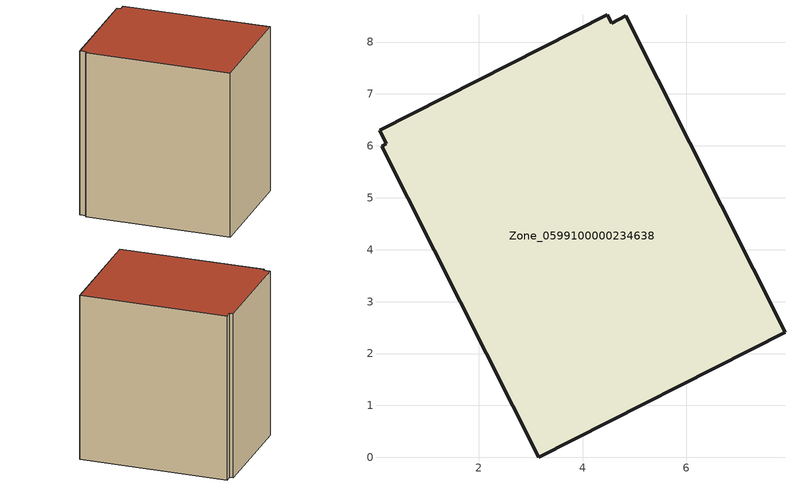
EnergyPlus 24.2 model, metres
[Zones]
Zone_0599100000234638
 floor ground (C_G): 4.47,8.53 4.56,8.36 4.83,8.51 7.9,2.41 3.16,0 0.14,5.99 0.22,6.04 0.09,6.3 z0
 wall outside (C_F): 7.9,2.41 4.83,8.51 4.56,8.36 4.47,8.53 0.09,6.3 0.22,6.04 0.14,5.99 3.16,0 7.9,2.41 z0:7.85
 roof outside (C_R): 4.56,8.36 4.47,8.53 0.09,6.3 0.22,6.04 0.14,5.99 3.16,0 7.9,2.41 4.83,8.51 z7.85
[BUILDING]
Pand.0599100000234638: North Axis=0; Terrain=City; Loads Convergence Tolerance Value=0.04; Temperature Convergence Tolerance Value=0.4; Solar Distribution=FullExterior; Maximum Number of Warmup Days=25; Minimum Number of Warmup Days=1
[Site:Location]
Rotterdam.The.Hague.AP_ZH_NLD Design_Conditions: Latitude=51.96; Longitude=4.45; Time Zone=1; Elevation=-4.5
[SITE:GROUNDTEMPERATURE:BUILDINGSURFACE]
18, 18, 18, 18, 18, 18, 18, 18, 18, 18, 18, 18
[MATERIAL] Thermal Absorptance=0.9; Solar Absorptance=0.7; Visible Absorptance=0.7
Name | Roughness | Thickness | Conductivity | Density | Specific Heat
G.TC.1946 | MediumSmooth | 0.15 | 1 | 540 | 1210
F.TC.1946 | Rough | 0.3 | 0.857143 | 1920 | 840
R.TC.1946 | MediumRough | 0.2 | 0.909091 | 1500 | 1000
[CONSTRUCTION]
C_G: G.TC.1946
C_F: F.TC.1946
C_R: R.TC.1946
[ZONE]
Zone_0599100000234638: Type=1; Multiplier=1; Ceiling Height=Autocalculate; Volume=Autocalculate; Floor Area=autocalculate; Part of Total Floor Area=Yes
[ZONEINFILTRATION:DESIGNFLOWRATE]
Infil_Zone_0599100000234638: Zone or ZoneList or Space or SpaceList=Zone_0599100000234638; Schedule=AlwaysOn; Design Flow Rate Calculation Method=Flow/Area; Flow Rate per Floor Area=0.003; Constant Term Coefficient=1; Temperature Term Coefficient=0; Velocity Term Coefficient=0; Velocity Squared Term Coefficient=0
[HVACTEMPLATE:ZONE:IDEALLOADSAIRSYSTEM]
Zone_0599100000234638: Maximum Heating Supply Air Temperature=50; Minimum Cooling Supply Air Temperature=13; Maximum Heating Supply Air Humidity Ratio=0.0156; Minimum Cooling Supply Air Humidity Ratio=0.0077; Heating Limit=NoLimit; Cooling Limit=NoLimit; Dehumidification Control Type=ConstantSensibleHeatRatio; Cooling Sensible Heat Ratio=0.7; Dehumidification Setpoint=60; Humidification Control Type=None; Humidification Setpoint=30; Outdoor Air Method=None; Outdoor Air Flow Rate per Person=0.00944; Outdoor Air Flow Rate per Zone Floor Area=0; Outdoor Air Flow Rate per Zone=0; Demand Controlled Ventilation Type=None; Outdoor Air Economizer Type=NoEconomizer; Heat Recovery Type=None; Sensible Heat Recovery Effectiveness=0.7; Latent Heat Recovery Effectiveness=0.65
[ZONECONTROL:THERMOSTAT]
ThermostatControl_Zone_0599100000234638: Zone or ZoneList=Zone_0599100000234638; Control Type Schedule=DualSetpointControlType; Control 1=Thermostat_Zone_0599100000234638; Temperature Difference Between Cutout And Setpoint=0
[THERMOSTATSETPOINT:DUALSETPOINT]
Thermostat_Zone_0599100000234638: Heating Setpoint Temperature Schedule=HeatingSetpoint_Zone_0599100000234638; Cooling Setpoint Temperature Schedule=CoolingSetpoint_Zone_0599100000234638
[SCHEDULE:COMPACT]
HeatingSetpoint_Zone_0599100000234638: Through: 12/31, For: AllDays, Until: 24:00, 21
CoolingSetpoint_Zone_0599100000234638: Through: 12/31, For: AllDays, Until: 24:00, 24
DualSetpointControlType: Through: 12/31, For: AllDays, Until: 24:00, 4
AlwaysOn: Through: 12/31, For: AllDays, Until: 24:00, 1
